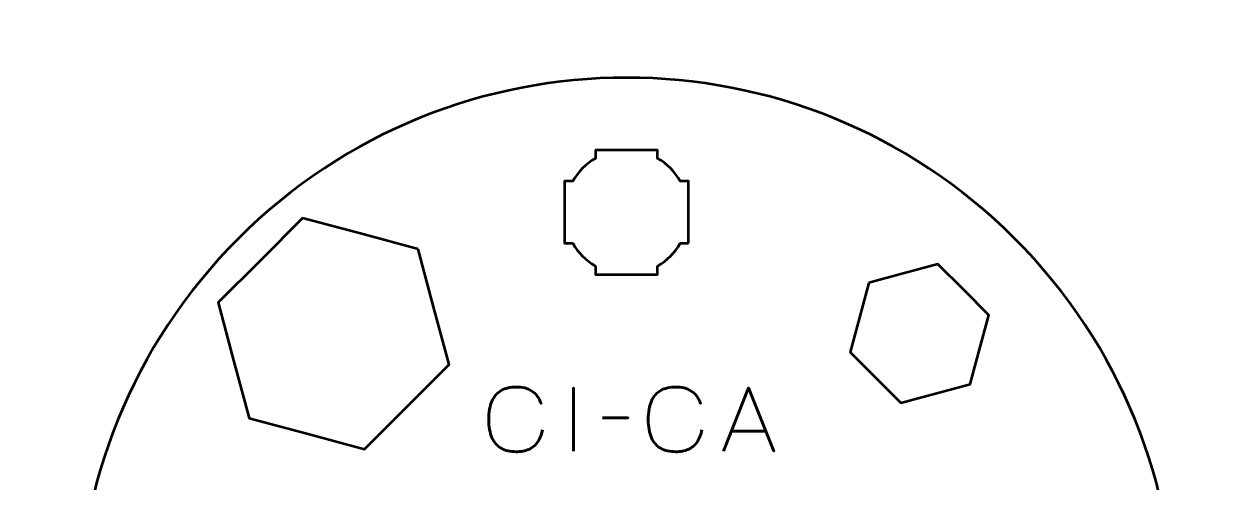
# Model space of a CAD drawing. Header units: centimetres. Extents: x -16.4 to -4.6, y -20.8 to -8.9.
# Drawn here: x -10.41 to -4.59, y -17.16 to -14.94 of the extents above; entities that cross this region are included whole.
import ezdxf

# ---------------------------------------------------------------- set-up
doc = ezdxf.new("R2010")
doc.units = ezdxf.units.CM
doc.header["$MEASUREMENT"] = 0
doc.layers.add('Layer 1', color=7, linetype='Continuous')

msp = doc.modelspace()

# ---------------------------------------------------------------- linework, layer by layer
at = {"layer": 'Layer 1', "lineweight": 53}
for points, knots in [([(-5.62616, -15.97618), (-4.59146, -17.01088), (-4.59146, -18.68912), (-5.62619, -19.72385), (-5.62619, -19.72385), (-6.66089, -20.75855), (-8.33913, -20.75855), (-9.37383, -19.72385), (-9.37383, -19.72385), (-10.40855, -18.68912), (-10.40855, -17.01088), (-9.37385, -15.97618), (-9.37385, -15.97618), (-8.33913, -14.94145), (-6.66089, -14.94145), (-5.62616, -15.97618)], [0, 0, 0, 0, 0.25, 0.25, 0.25, 0.25, 0.5, 0.5, 0.5, 0.5, 0.75, 0.75, 0.75, 0.75, 1, 1, 1, 1]), ([(-7.19997, -15.99998), (-7.19997, -15.99998), (-7.24017, -15.99998), (-7.24017, -15.99998), (-7.24017, -15.99998), (-7.2665, -16.0455), (-7.30446, -16.08343), (-7.34997, -16.10976), (-7.34997, -16.10976), (-7.34997, -16.10976), (-7.34997, -16.14998), (-7.34997, -16.14998), (-7.34997, -16.14998), (-7.34997, -16.14998), (-7.64997, -16.14998), (-7.64997, -16.14998), (-7.64997, -16.14998), (-7.64997, -16.14998), (-7.64997, -16.10979), (-7.64997, -16.10979), (-7.64997, -16.10979), (-7.6955, -16.08346), (-7.73349, -16.04551), (-7.75985, -15.99998), (-7.75985, -15.99998), (-7.75985, -15.99998), (-7.79997, -15.99998), (-7.79997, -15.99998), (-7.79997, -15.99998), (-7.79997, -15.99998), (-7.79997, -15.85456), (-7.79997, -15.85456), (-7.79997, -15.85456), (-7.79997, -15.85456), (-7.80003, -15.84991), (-7.80003, -15.84991), (-7.80003, -15.84991), (-7.80003, -15.84991), (-7.79997, -15.84527), (-7.79997, -15.84527), (-7.79997, -15.84527), (-7.79997, -15.84527), (-7.79997, -15.69998), (-7.79997, -15.69998), (-7.79997, -15.69998), (-7.79997, -15.69998), (-7.7599, -15.69998), (-7.7599, -15.69998), (-7.7599, -15.69998), (-7.73355, -15.65441), (-7.69555, -15.6164), (-7.64997, -15.59004), (-7.64997, -15.59004), (-7.64997, -15.59004), (-7.64997, -15.54998), (-7.64997, -15.54998), (-7.64997, -15.54998), (-7.64997, -15.54998), (-7.50669, -15.54998), (-7.50669, -15.54998), (-7.50669, -15.54998), (-7.50669, -15.54998), (-7.50002, -15.5499), (-7.50002, -15.5499), (-7.50002, -15.5499), (-7.50002, -15.5499), (-7.49334, -15.54998), (-7.49334, -15.54998), (-7.49334, -15.54998), (-7.49334, -15.54998), (-7.34997, -15.54998), (-7.34997, -15.54998), (-7.34997, -15.54998), (-7.34997, -15.54998), (-7.34997, -15.59008), (-7.34997, -15.59008), (-7.34997, -15.59008), (-7.30443, -15.61644), (-7.26645, -15.65443), (-7.24012, -15.69998), (-7.24012, -15.69998), (-7.24012, -15.69998), (-7.19997, -15.69998), (-7.19997, -15.69998), (-7.19997, -15.69998), (-7.19997, -15.69998), (-7.19997, -15.99998), (-7.19997, -15.99998)], [0, 0, 0, 0, 0.0454545, 0.0454545, 0.0454545, 0.0454545, 0.0909091, 0.0909091, 0.0909091, 0.0909091, 0.1363636, 0.1363636, 0.1363636, 0.1363636, 0.1818182, 0.1818182, 0.1818182, 0.1818182, 0.2272727, 0.2272727, 0.2272727, 0.2272727, 0.2727273, 0.2727273, 0.2727273, 0.2727273, 0.3181818, 0.3181818, 0.3181818, 0.3181818, 0.3636364, 0.3636364, 0.3636364, 0.3636364, 0.4090909, 0.4090909, 0.4090909, 0.4090909, 0.4545455, 0.4545455, 0.4545455, 0.4545455, 0.5, 0.5, 0.5, 0.5, 0.5454545, 0.5454545, 0.5454545, 0.5454545, 0.5909091, 0.5909091, 0.5909091, 0.5909091, 0.6363636, 0.6363636, 0.6363636, 0.6363636, 0.6818182, 0.6818182, 0.6818182, 0.6818182, 0.7272727, 0.7272727, 0.7272727, 0.7272727, 0.7727273, 0.7727273, 0.7727273, 0.7727273, 0.8181818, 0.8181818, 0.8181818, 0.8181818, 0.8636364, 0.8636364, 0.8636364, 0.8636364, 0.9090909, 0.9090909, 0.9090909, 0.9090909, 0.9545455, 0.9545455, 0.9545455, 0.9545455, 1, 1, 1, 1]), ([(-8.50598, -16.02754), (-8.50598, -16.02754), (-8.43126, -16.30637), (-8.43126, -16.30637), (-8.43126, -16.30637), (-8.43126, -16.30637), (-8.35655, -16.58522), (-8.35655, -16.58522), (-8.35655, -16.58522), (-8.35655, -16.58522), (-8.56067, -16.78934), (-8.56067, -16.78934), (-8.56067, -16.78934), (-8.56067, -16.78934), (-8.76479, -16.99346), (-8.76479, -16.99346), (-8.76479, -16.99346), (-8.76479, -16.99346), (-9.04364, -16.91875), (-9.04364, -16.91875), (-9.04364, -16.91875), (-9.04364, -16.91875), (-9.32247, -16.84403), (-9.32247, -16.84403), (-9.32247, -16.84403), (-9.32247, -16.84403), (-9.39718, -16.5652), (-9.39718, -16.5652), (-9.39718, -16.5652), (-9.39718, -16.5652), (-9.4719, -16.28636), (-9.4719, -16.28636), (-9.4719, -16.28636), (-9.4719, -16.28636), (-9.26778, -16.08223), (-9.26778, -16.08223), (-9.26778, -16.08223), (-9.26778, -16.08223), (-9.06365, -15.87811), (-9.06365, -15.87811), (-9.06365, -15.87811), (-9.06365, -15.87811), (-8.78481, -15.95283), (-8.78481, -15.95283), (-8.78481, -15.95283), (-8.78481, -15.95283), (-8.50598, -16.02754), (-8.50598, -16.02754)], [0, 0, 0, 0, 0.0833333, 0.0833333, 0.0833333, 0.0833333, 0.1666667, 0.1666667, 0.1666667, 0.1666667, 0.25, 0.25, 0.25, 0.25, 0.3333333, 0.3333333, 0.3333333, 0.3333333, 0.4166667, 0.4166667, 0.4166667, 0.4166667, 0.5, 0.5, 0.5, 0.5, 0.5833333, 0.5833333, 0.5833333, 0.5833333, 0.6666667, 0.6666667, 0.6666667, 0.6666667, 0.75, 0.75, 0.75, 0.75, 0.8333333, 0.8333333, 0.8333333, 0.8333333, 0.9166667, 0.9166667, 0.9166667, 0.9166667, 1, 1, 1, 1]), ([(-6.33075, -16.19084), (-6.33075, -16.19084), (-6.16345, -16.14601), (-6.16345, -16.14601), (-6.16345, -16.14601), (-6.16345, -16.14601), (-5.99614, -16.10118), (-5.99614, -16.10118), (-5.99614, -16.10118), (-5.99614, -16.10118), (-5.87367, -16.22366), (-5.87367, -16.22366), (-5.87367, -16.22366), (-5.87367, -16.22366), (-5.75119, -16.34613), (-5.75119, -16.34613), (-5.75119, -16.34613), (-5.75119, -16.34613), (-5.79602, -16.51344), (-5.79602, -16.51344), (-5.79602, -16.51344), (-5.79602, -16.51344), (-5.84085, -16.68074), (-5.84085, -16.68074), (-5.84085, -16.68074), (-5.84085, -16.68074), (-6.00815, -16.72557), (-6.00815, -16.72557), (-6.00815, -16.72557), (-6.00815, -16.72557), (-6.17546, -16.7704), (-6.17546, -16.7704), (-6.17546, -16.7704), (-6.17546, -16.7704), (-6.29793, -16.64792), (-6.29793, -16.64792), (-6.29793, -16.64792), (-6.29793, -16.64792), (-6.42041, -16.52545), (-6.42041, -16.52545), (-6.42041, -16.52545), (-6.42041, -16.52545), (-6.37558, -16.35814), (-6.37558, -16.35814), (-6.37558, -16.35814), (-6.37558, -16.35814), (-6.33075, -16.19084), (-6.33075, -16.19084)], [0, 0, 0, 0, 0.0833333, 0.0833333, 0.0833333, 0.0833333, 0.1666667, 0.1666667, 0.1666667, 0.1666667, 0.25, 0.25, 0.25, 0.25, 0.3333333, 0.3333333, 0.3333333, 0.3333333, 0.4166667, 0.4166667, 0.4166667, 0.4166667, 0.5, 0.5, 0.5, 0.5, 0.5833333, 0.5833333, 0.5833333, 0.5833333, 0.6666667, 0.6666667, 0.6666667, 0.6666667, 0.75, 0.75, 0.75, 0.75, 0.8333333, 0.8333333, 0.8333333, 0.8333333, 0.9166667, 0.9166667, 0.9166667, 0.9166667, 1, 1, 1, 1])]:
    msp.add_open_spline(points, degree=3, knots=knots, dxfattribs=at)
at = {"layer": 'Layer 1', "color": 5, "lineweight": 53}
for points, knots in [([(-7.90601, -16.90039), (-7.91053, -16.92459), (-7.91843, -16.94456), (-7.92951, -16.96022), (-7.92951, -16.96022), (-7.94065, -16.97582), (-7.95491, -16.98739), (-7.97226, -16.99494), (-7.97226, -16.99494), (-7.98955, -17.00249), (-8.00987, -17.0063), (-8.03301, -17.00623), (-8.03301, -17.00623), (-8.06116, -17.0063), (-8.08508, -17.00086), (-8.1047, -16.98979), (-8.1047, -16.98979), (-8.12431, -16.97878), (-8.13927, -16.96178), (-8.14957, -16.93871), (-8.14957, -16.93871), (-8.15987, -16.91563), (-8.16502, -16.88607), (-8.16509, -16.85002), (-8.16509, -16.85002), (-8.16502, -16.81411), (-8.15987, -16.78461), (-8.14957, -16.76154), (-8.14957, -16.76154), (-8.13927, -16.73847), (-8.12431, -16.7214), (-8.1047, -16.71032), (-8.1047, -16.71032), (-8.08508, -16.69924), (-8.06116, -16.69374), (-8.03301, -16.69381), (-8.03301, -16.69381), (-8.00288, -16.69374), (-7.97763, -16.70016), (-7.95731, -16.71307), (-7.95731, -16.71307), (-7.93706, -16.72598), (-7.92217, -16.74595), (-7.91279, -16.77297), (-7.91279, -16.77297), (-7.92217, -16.74595), (-7.93706, -16.72598), (-7.95731, -16.71307), (-7.95731, -16.71307), (-7.97763, -16.70016), (-8.00288, -16.69374), (-8.03301, -16.69381), (-8.03301, -16.69381), (-8.06116, -16.69374), (-8.08508, -16.69924), (-8.1047, -16.71032), (-8.1047, -16.71032), (-8.12431, -16.7214), (-8.13927, -16.73847), (-8.14957, -16.76154), (-8.14957, -16.76154), (-8.15987, -16.78461), (-8.16502, -16.81411), (-8.16509, -16.85002), (-8.16509, -16.85002), (-8.16502, -16.88607), (-8.15987, -16.91563), (-8.14957, -16.93871), (-8.14957, -16.93871), (-8.13927, -16.96178), (-8.12431, -16.97878), (-8.1047, -16.98979), (-8.1047, -16.98979), (-8.08508, -17.00086), (-8.06116, -17.0063), (-8.03301, -17.00623), (-8.03301, -17.00623), (-8.00987, -17.0063), (-7.98955, -17.00249), (-7.97226, -16.99494), (-7.97226, -16.99494), (-7.95491, -16.98739), (-7.94065, -16.97582), (-7.92951, -16.96022), (-7.92951, -16.96022), (-7.91843, -16.94456), (-7.91053, -16.92459), (-7.90601, -16.90039)], [0, 0, 0, 0, 0.0454545, 0.0454545, 0.0454545, 0.0454545, 0.0909091, 0.0909091, 0.0909091, 0.0909091, 0.1363636, 0.1363636, 0.1363636, 0.1363636, 0.1818182, 0.1818182, 0.1818182, 0.1818182, 0.2272727, 0.2272727, 0.2272727, 0.2272727, 0.2727273, 0.2727273, 0.2727273, 0.2727273, 0.3181818, 0.3181818, 0.3181818, 0.3181818, 0.3636364, 0.3636364, 0.3636364, 0.3636364, 0.4090909, 0.4090909, 0.4090909, 0.4090909, 0.4545455, 0.4545455, 0.4545455, 0.4545455, 0.5, 0.5, 0.5, 0.5, 0.5454545, 0.5454545, 0.5454545, 0.5454545, 0.5909091, 0.5909091, 0.5909091, 0.5909091, 0.6363636, 0.6363636, 0.6363636, 0.6363636, 0.6818182, 0.6818182, 0.6818182, 0.6818182, 0.7272727, 0.7272727, 0.7272727, 0.7272727, 0.7727273, 0.7727273, 0.7727273, 0.7727273, 0.8181818, 0.8181818, 0.8181818, 0.8181818, 0.8636364, 0.8636364, 0.8636364, 0.8636364, 0.9090909, 0.9090909, 0.9090909, 0.9090909, 0.9545455, 0.9545455, 0.9545455, 0.9545455, 1, 1, 1, 1]), ([(-7.13597, -16.90039), (-7.14049, -16.92459), (-7.14839, -16.94456), (-7.15947, -16.96022), (-7.15947, -16.96022), (-7.17061, -16.97582), (-7.18487, -16.98739), (-7.20222, -16.99494), (-7.20222, -16.99494), (-7.21951, -17.00249), (-7.23983, -17.0063), (-7.26297, -17.00623), (-7.26297, -17.00623), (-7.29112, -17.0063), (-7.31504, -17.00086), (-7.33466, -16.98979), (-7.33466, -16.98979), (-7.35427, -16.97878), (-7.36923, -16.96178), (-7.37953, -16.93871), (-7.37953, -16.93871), (-7.38983, -16.91563), (-7.39498, -16.88607), (-7.39505, -16.85002), (-7.39505, -16.85002), (-7.39498, -16.81411), (-7.38983, -16.78461), (-7.37953, -16.76154), (-7.37953, -16.76154), (-7.36923, -16.73847), (-7.35427, -16.7214), (-7.33466, -16.71032), (-7.33466, -16.71032), (-7.31504, -16.69924), (-7.29112, -16.69374), (-7.26297, -16.69381), (-7.26297, -16.69381), (-7.23284, -16.69374), (-7.20759, -16.70016), (-7.18727, -16.71307), (-7.18727, -16.71307), (-7.16702, -16.72598), (-7.15213, -16.74595), (-7.14275, -16.77297), (-7.14275, -16.77297), (-7.15213, -16.74595), (-7.16702, -16.72598), (-7.18727, -16.71307), (-7.18727, -16.71307), (-7.20759, -16.70016), (-7.23284, -16.69374), (-7.26297, -16.69381), (-7.26297, -16.69381), (-7.29112, -16.69374), (-7.31504, -16.69924), (-7.33466, -16.71032), (-7.33466, -16.71032), (-7.35427, -16.7214), (-7.36923, -16.73847), (-7.37953, -16.76154), (-7.37953, -16.76154), (-7.38983, -16.78461), (-7.39498, -16.81411), (-7.39505, -16.85002), (-7.39505, -16.85002), (-7.39498, -16.88607), (-7.38983, -16.91563), (-7.37953, -16.93871), (-7.37953, -16.93871), (-7.36923, -16.96178), (-7.35427, -16.97878), (-7.33466, -16.98979), (-7.33466, -16.98979), (-7.31504, -17.00086), (-7.29112, -17.0063), (-7.26297, -17.00623), (-7.26297, -17.00623), (-7.23983, -17.0063), (-7.21951, -17.00249), (-7.20222, -16.99494), (-7.20222, -16.99494), (-7.18487, -16.98739), (-7.17061, -16.97582), (-7.15947, -16.96022), (-7.15947, -16.96022), (-7.14839, -16.94456), (-7.14049, -16.92459), (-7.13597, -16.90039)], [0, 0, 0, 0, 0.0454545, 0.0454545, 0.0454545, 0.0454545, 0.0909091, 0.0909091, 0.0909091, 0.0909091, 0.1363636, 0.1363636, 0.1363636, 0.1363636, 0.1818182, 0.1818182, 0.1818182, 0.1818182, 0.2272727, 0.2272727, 0.2272727, 0.2272727, 0.2727273, 0.2727273, 0.2727273, 0.2727273, 0.3181818, 0.3181818, 0.3181818, 0.3181818, 0.3636364, 0.3636364, 0.3636364, 0.3636364, 0.4090909, 0.4090909, 0.4090909, 0.4090909, 0.4545455, 0.4545455, 0.4545455, 0.4545455, 0.5, 0.5, 0.5, 0.5, 0.5454545, 0.5454545, 0.5454545, 0.5454545, 0.5909091, 0.5909091, 0.5909091, 0.5909091, 0.6363636, 0.6363636, 0.6363636, 0.6363636, 0.6818182, 0.6818182, 0.6818182, 0.6818182, 0.7272727, 0.7272727, 0.7272727, 0.7272727, 0.7727273, 0.7727273, 0.7727273, 0.7727273, 0.8181818, 0.8181818, 0.8181818, 0.8181818, 0.8636364, 0.8636364, 0.8636364, 0.8636364, 0.9090909, 0.9090909, 0.9090909, 0.9090909, 0.9545455, 0.9545455, 0.9545455, 0.9545455, 1, 1, 1, 1]), ([(-7.75615, -17.00284), (-7.75615, -17.00284), (-7.75615, -16.69762), (-7.75615, -16.69762), (-7.75615, -16.69762), (-7.75615, -16.69762), (-7.75615, -17.00284), (-7.75615, -17.00284)], [0, 0, 0, 0, 0.5, 0.5, 0.5, 0.5, 1, 1, 1, 1]), ([(-7.03183, -17.00284), (-7.03183, -17.00284), (-6.91076, -16.69762), (-6.91076, -16.69762), (-6.91076, -16.69762), (-6.91076, -16.69762), (-6.78926, -17.00284), (-6.78926, -17.00284), (-6.78926, -17.00284), (-6.78926, -17.00284), (-6.91076, -16.69762), (-6.91076, -16.69762), (-6.91076, -16.69762), (-6.91076, -16.69762), (-7.03183, -17.00284), (-7.03183, -17.00284)], [0, 0, 0, 0, 0.25, 0.25, 0.25, 0.25, 0.5, 0.5, 0.5, 0.5, 0.75, 0.75, 0.75, 0.75, 1, 1, 1, 1]), ([(-7.61518, -16.84324), (-7.61518, -16.84324), (-7.49199, -16.84324), (-7.49199, -16.84324), (-7.49199, -16.84324), (-7.49199, -16.84324), (-7.61518, -16.84324), (-7.61518, -16.84324)], [0, 0, 0, 0, 0.5, 0.5, 0.5, 0.5, 1, 1, 1, 1]), ([(-6.99373, -16.90674), (-6.99373, -16.90674), (-6.82779, -16.90674), (-6.82779, -16.90674), (-6.82779, -16.90674), (-6.82779, -16.90674), (-6.99373, -16.90674), (-6.99373, -16.90674)], [0, 0, 0, 0, 0.5, 0.5, 0.5, 0.5, 1, 1, 1, 1])]:
    msp.add_open_spline(points, degree=3, knots=knots, dxfattribs=at)

doc.saveas('drawing.dxf')
